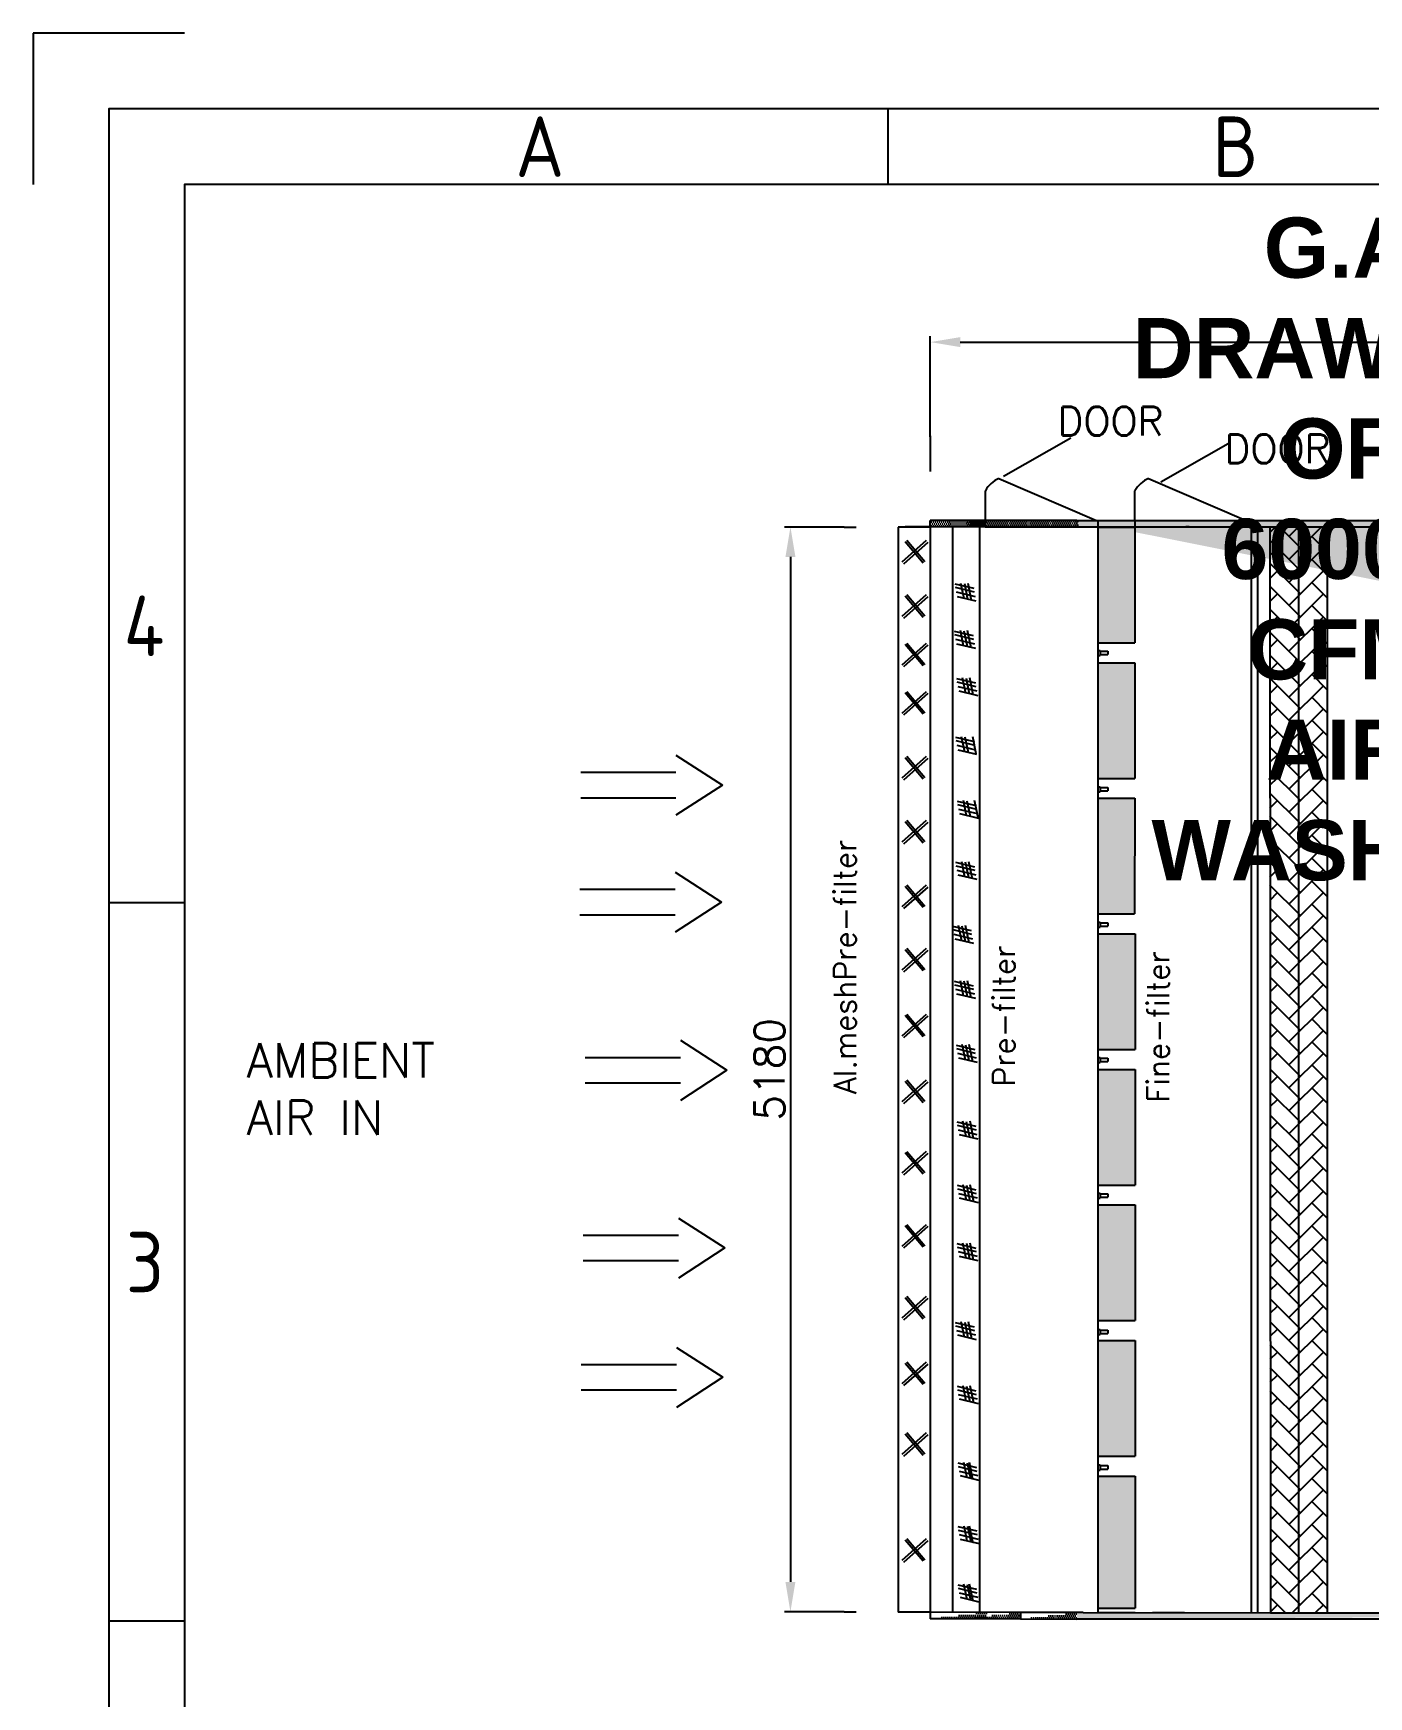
# Model space of a CAD drawing. Extents: x -10400 to 58680, y -1383 to 18331.
# Drawn here: x 12504 to 19204, y 6204 to 14548 of the extents above; entities that cross this region are included whole.
import ezdxf
from ezdxf.enums import TextEntityAlignment as Align

# ---------------------------------------------------------------- set-up
doc = ezdxf.new("R2010")
doc.units = 0
doc.header["$LTSCALE"] = 5
doc.header["$PDMODE"] = 3
doc.layers.get('0').update_dxf_attribs({"linetype": 'CONTINUOUS'})
doc.layers.get('DEFPOINTS').update_dxf_attribs({"linetype": 'CONTINUOUS'})
doc.styles.add('ISOCP', font='isocp.shx')
doc.styles.get("Standard").update_dxf_attribs({"font": 'romans.shx', "height": 150})
doc.dimstyles.get("Standard").update_dxf_attribs({"dimscale": 30, "dimtxt": 2, "dimasz": 1, "dimexe": 0.5, "dimexo": 0.5, "dimgap": 0.2, "dimtad": 1, "dimdec": 0, "dimdsep": 46, "dimtxsty": 'Standard', "dimcen": 2.5, "dimadec": 0, "dimazin": 0, "dimtfac": 1, "dimtdec": 0, "dimtmove": 2, "dimatfit": 3, "dimfxl": 1, "dimtolj": 1, "dimtzin": 0, "dimarcsym": 0})
pattern_1 = [(0, (-48523.249, 1190.385), (5.0933841, 10.1867682), [0, -10.1867682])]

# ---------------------------------------------------------------- blocks, each defined once
blk = doc.blocks.new('*D41')
at = {"color": 0, "lineweight": -2, "transparency": 16777216}
for p, q in [((16571.9, 12071.3), (16272.4, 12071.3)), ((16302.4, 11921.3), (16302.4, 6779.6)), ((16571.9, 6629.6), (16272.4, 6629.6))]:
    blk.add_line(p, q, dxfattribs=at)
at = {"color": 0, "transparency": 16777216}
for points in [[(16277.4, 11921.3), (16327.4, 11921.3), (16302.4, 12071.3)], [(16277.4, 6779.6), (16327.4, 6779.6), (16302.4, 6629.6)]]:
    blk.add_solid(points, dxfattribs=at)
at = {"layer": 'DEFPOINTS', "color": 0, "transparency": 16777216}
for p in [(16631.9, 12071.3), (16302.4, 6629.6), (16631.9, 6629.6)]:
    blk.add_point(p, dxfattribs=at)
at = {"color": 0, "transparency": 16777216, "insert": (16197.4, 9350.5), "char_height": 150, "attachment_point": 5, "rotation": 90}
blk.add_mtext('\\A1;5180', dxfattribs=at)
blk = doc.blocks.new('*D44')
at = {"color": 0, "lineweight": -2, "transparency": 16777216}
for p, q in [((17004.2, 12524), (17004.2, 13028.8)), ((23253, 12524), (23253, 13028.8)), ((17154.2, 12998.8), (23103, 12998.8))]:
    blk.add_line(p, q, dxfattribs=at)
at = {"color": 0, "transparency": 16777216}
for points in [[(17154.2, 13023.8), (17154.2, 12973.8), (17004.2, 12998.8)], [(23103, 13023.8), (23103, 12973.8), (23253, 12998.8)]]:
    blk.add_solid(points, dxfattribs=at)
at = {"layer": 'DEFPOINTS', "color": 0, "transparency": 16777216}
for p in [(23253, 12998.8), (17004.2, 12464), (23253, 12464)]:
    blk.add_point(p, dxfattribs=at)
at = {"color": 0, "transparency": 16777216, "insert": (20128.6, 13103.8), "char_height": 150, "attachment_point": 5}
blk.add_mtext('\\A1;4900', dxfattribs=at)

msp = doc.modelspace()

# ---------------------------------------------------------------- hatches: boundary and pattern name
h = msp.add_hatch()
h.set_pattern_fill('DOTS', color=0, scale=6.416862, style=0)
h.set_pattern_definition([(0, (-48974.33, 1187.593), (5.0933841, 10.1867682), [0, -10.1867682])])
h.paths.add_polyline_path([(17287.7, 12101), (17004.8, 12101), (17004.8, 12068.9), (17287.7, 12068.9)])
h = msp.add_hatch()
h.set_pattern_fill('DOTS', color=0, scale=6.416862, style=0)
h.set_pattern_definition([(0, (-48792.99, 1190.219), (5.0933841, 10.1867682), [0, -10.1867682])])
h.paths.add_polyline_path([(17469, 12103.6), (17186.2, 12103.6), (17186.1, 12071.5), (17469, 12071.5)])
h = msp.add_hatch()
h.set_pattern_fill('DOTS', color=0, scale=6.416862, style=0)
h.set_pattern_definition([(0, (-48516.072, 1191.342), (5.0933841, 10.1867682), [0, -10.1867682])])
h.paths.add_polyline_path([(17745.9, 12104.7), (17463.1, 12104.7), (17463, 12072.6), (17745.9, 12072.6)])
h = msp.add_hatch()
h.set_pattern_fill('DOTS', color=0, scale=6.416862, style=0)
h.set_pattern_definition(pattern_1)
edge = h.paths.add_edge_path()
edge.add_line((17738.7, 12103.8), (23257.3, 12103.8))
edge.add_line((20271.9, 12072.1), (23225.2, 12072.1))
edge.add_line((19396.9, 12071.7), (19541.3, 12071.7))
edge.add_line((19764.8, 12071.7), (19881.8, 12071.7))
edge.add_line((19604.4, 12071.7), (19764.8, 12071.7))
edge.add_line((19436.5, 12071.7), (19604.4, 12071.7))
edge.add_line((19764.8, 12071.7), (20272.7, 12071.7))
edge.add_line((19147.7, 12071.7), (19436.5, 12071.7))
edge.add_line((18720.6, 12071.7), (19147.7, 12071.7))
edge.add_line((18560.2, 12071.7), (18720.6, 12071.7))
edge.add_line((18463.9, 12071.7), (18560.2, 12071.7))
edge.add_line((17738.7, 12071.7), (18341.5, 12071.7))
edge.add_line((18303.5, 12071.7), (18285.3, 12071.7))
edge.add_line((18303.5, 12071.7), (18463.9, 12071.7))
edge.add_line((23257.3, 12072.1), (23257.3, 11010.2))
edge.add_line((23225.2, 11010.1), (23225.2, 12072.1))
edge.add_line((23257.3, 11010.2), (23225.2, 11010.2))
h = msp.add_hatch()
h.set_pattern_fill('DOTS', color=0, scale=6.416862, style=0)
h.set_pattern_definition(pattern_1)
edge = h.paths.add_edge_path()
edge.add_line((17738.7, 12103.8), (23257.3, 12103.8))
edge.add_line((19764.8, 12071.7), (20272.7, 12071.7))
edge.add_line((20271.9, 12072.1), (23225.2, 12072.1))
edge.add_line((23257.3, 12103.8), (23257.3, 12072.1))
edge.add_line((19396.9, 12071.7), (19541.3, 12071.7))
edge.add_line((19764.8, 12071.7), (19881.8, 12071.7))
edge.add_line((19604.4, 12071.7), (19764.8, 12071.7))
edge.add_line((19436.5, 12071.7), (19604.4, 12071.7))
edge.add_line((18720.6, 12071.7), (19147.7, 12071.7))
edge.add_line((19147.7, 12071.7), (19436.5, 12071.7))
edge.add_line((18560.2, 12071.7), (18720.6, 12071.7))
edge.add_line((17738.7, 12071.7), (18341.5, 12071.7))
edge.add_line((18303.5, 12071.7), (18285.3, 12071.7))
edge.add_line((18463.9, 12071.7), (18560.2, 12071.7))
edge.add_line((18303.5, 12071.7), (18463.9, 12071.7))
edge.add_line((17738.7, 12103.8), (17738.7, 12071.7))
h = msp.add_hatch()
h.set_pattern_fill('CROSS', color=0, scale=6.62486, style=0)
h.paths.add_polyline_path([(18030.4, 12070.5), (17844.8, 12070.5), (17844.8, 11490.5), (18030.4, 11490.5), (18030.4, 11623.6)])
h.paths.add_polyline_path([(18030.5, 11390.5), (17844.8, 11390.5), (17844.8, 10810.5), (18030.5, 10810.5)])
h.paths.add_polyline_path([(18030.5, 10710.5), (17844.8, 10710.5), (17844.8, 10130.5), (18028.9, 10130.5)])
h.paths.add_polyline_path([(18032.3, 10030.7), (17844.8, 10030.7), (17844.8, 9450.4), (18032.3, 9450.4)])
h.paths.add_polyline_path([(18032.3, 9350.4), (17844.8, 9350.4), (17844.8, 8770.4), (18032.3, 8770.4)])
h.paths.add_polyline_path([(18032.3, 8670.4), (17844.8, 8670.4), (17844.8, 8090.4), (18032.3, 8090.4)])
h.paths.add_polyline_path([(18032.3, 7990.4), (17844.8, 7990.4), (17844.8, 7410.4), (18032.3, 7410.4)])
h.paths.add_polyline_path([(18032.3, 7310.4), (17844.8, 7310.4), (17844.8, 6647.8), (18032.3, 6647.8)])
h = msp.add_hatch()
h.set_pattern_fill('AR-HBONE', color=0, scale=0.802108, style=0)
h.set_pattern_definition([(45, (-48963.92, 1190.385), (1e-14, 115.25013), [244.48244, -81.49415]), (135, (-48906.29, 1248.01), (1e-14, 115.25013), [244.48244, -81.49415])])
edge = h.paths.add_edge_path()
edge.add_line((18707, 12071.7), (18710.6, 6625.1))
edge.add_line((18707, 12071.7), (18995.8, 12071.7))
edge.add_line((18995.8, 12071.7), (18995.8, 6625.1))
edge.add_line((18710.6, 6625.1), (18995.8, 6626))
h = msp.add_hatch()
h.set_pattern_fill('DOTS', color=0, scale=6.416862, style=0)
h.set_pattern_definition(pattern_1)
edge = h.paths.add_edge_path()
edge.add_line((23257.3, 7688.7), (23257.3, 6593))
edge.add_line((23225.9, 6625.1), (23225.9, 7427.2))
edge.add_line((23225.9, 6625.1), (23225.9, 7688.7))
edge.add_line((23257.3, 7688.7), (23225.9, 7688.7))
edge.add_line((23225.9, 6625.1), (22744.7, 6625.1))
edge.add_line((23225.9, 6593), (17738.7, 6593))
edge.add_line((23225.9, 6593), (23257.3, 6593))
edge.add_line((20272.7, 6625.1), (22744.7, 6625.1))
edge.add_line((19400.4, 6625.1), (19685.7, 6626))
edge.add_line((19685.7, 6625.1), (20272.7, 6625.1))
edge.add_line((18710.6, 6625.1), (19400.4, 6625.1))
edge.add_line((17770.8, 6626.3), (18833.2, 6625.1))
edge.add_line((17738.7, 6626.4), (17738.7, 6593))
h = msp.add_hatch()
h.set_pattern_fill('DOTS', color=0, scale=6.416862, style=0)
h.set_pattern_definition([(0, (-48973.846, 1192.539), (5.0933841, 10.1867682), [0, -10.1867682])])
edge = h.paths.add_edge_path()
edge.add_line((17288.3, 6628.5), (17005.3, 6628.4))
edge.add_line((17005.3, 6596.4), (17288.2, 6595.2))
edge.add_line((17288.2, 6628.5), (17288.2, 6595.2))
edge.add_line((17005.3, 6628.4), (17005.3, 6596.4))
h = msp.add_hatch()
h.set_pattern_fill('DOTS', color=0, scale=6.416862, style=0)
h.set_pattern_definition([(0, (-48806.047, 1191.886), (5.0933841, 10.1867682), [0, -10.1867682])])
edge = h.paths.add_edge_path()
edge.add_line((17456.1, 6627.9), (17173.1, 6627.8))
edge.add_line((17173.1, 6595.7), (17455.9, 6594.5))
edge.add_line((17455.9, 6627.9), (17455.9, 6594.5))
edge.add_line((17173.1, 6627.8), (17173.1, 6595.7))
h = msp.add_hatch()
h.set_pattern_fill('DOTS', color=0, scale=6.416862, style=0)
h.set_pattern_definition(pattern_1)
edge = h.paths.add_edge_path()
edge.add_line((17738.9, 6626.4), (17455.9, 6626.3))
edge.add_line((17455.9, 6594.2), (17738.7, 6593))
edge.add_line((17738.7, 6626.4), (17738.7, 6593))
edge.add_line((17455.9, 6626.3), (17455.9, 6594.2))

# ---------------------------------------------------------------- linework, layer by layer
at = {"color": 0}
for p, q in [((12504.1, 14548), (12504.1, 13789.4)), ((13262.8, 14548), (12504.1, 14548)), ((16790.4, 14168.7), (16790.4, 13789.4)), ((17004.2, 12528.7), (17004.2, 12349.2)), ((17371.5, 12326.6), (17708.6, 12519)), ((18160.8, 12298.4), (18497.9, 12490.9)), ((17347.9, 12315), (17837.5, 12103.8)), ((18098.4, 12315), (18587.9, 12103.8)), ((17280.4, 12103.8), (17280.4, 12253)), ((18030.9, 12103.8), (18030.9, 12253)), ((17455.9, 12103.8), (17003.5, 12103.8)), ((17003.5, 12071.3), (17003.5, 12103.8)), ((17738.7, 12103.8), (17455.9, 12103.8)), ((17738.7, 12103.8), (23257.3, 12103.8)), ((17844.8, 12103.8), (17844.8, 6626.2)), ((18030.4, 12103.8), (18030.4, 12070.5)), ((16571.9, 12071.3), (16631.9, 12071.3)), ((16843.1, 12071.3), (16843.1, 6628.1)), ((17003.5, 12071.3), (16843.1, 12071.3)), ((17455.9, 12071.7), (16877.5, 12071.7)), ((17003.5, 12073.4), (17003.5, 6628.1)), ((17116.7, 6626.2), (17116.7, 12071.6)), ((17250.6, 12070.5), (17250.6, 6625.1)), ((17279.6, 12071.7), (18460.3, 12071.7)), ((17279.6, 12071.7), (17552.3, 12071.7)), ((17279.6, 12071.7), (17873.2, 12071.7)), ((17738.7, 12071.7), (17455.9, 12071.7)), ((17738.7, 12071.7), (18341.5, 12071.7)), ((17844.8, 12070.5), (18030.4, 12070.5)), ((17844.8, 12070.5), (18030.4, 12070.5)), ((18030.4, 12070.5), (18030.4, 11623.6)), ((18303.5, 12071.7), (18285.3, 12071.7)), ((18303.5, 12071.7), (18463.9, 12071.7)), ((18463.9, 12071.7), (18560.2, 12071.7)), ((18560.2, 12071.7), (18720.6, 12071.7)), ((18613.8, 12071.7), (18613.8, 6626.4)), ((18645.8, 12071.7), (18645.8, 6626.4)), ((18707, 12071.7), (18710.6, 6625.1)), ((18720.6, 12071.7), (19120.1, 12071.7)), ((18720.6, 12071.7), (19147.7, 12071.7)), ((18851.4, 12071.7), (18851.4, 6625.1)), ((18995.8, 12071.7), (18995.8, 6625.1)), ((19147.7, 12071.7), (19436.5, 12071.7)), ((16983.1, 12003.6), (16861.8, 11895.1)), ((16991, 11994), (16869.7, 11885.5)), ((16878.5, 11998.9), (16968.4, 11892.2)), ((16886.3, 12005.1), (16976.2, 11898.4)), ((16983.1, 11730.7), (16861.8, 11622.1)), ((16991, 11721.1), (16869.7, 11612.5)), ((16878.5, 11726), (16968.4, 11619.3)), ((16886.3, 11732.1), (16976.2, 11625.4)), ((18030.4, 11623.6), (18030.4, 11490.5)), ((16983.1, 11487.6), (16861.8, 11379)), ((16991, 11478), (16869.7, 11369.4)), ((16878.5, 11482.9), (16968.4, 11376.2)), ((16886.3, 11489.1), (16976.2, 11382.4)), ((17844.8, 11490.5), (18030.4, 11490.5)), ((17844.8, 11452), (17856.3, 11452)), ((17856.3, 11452), (17856.3, 11426.1)), ((17856.3, 11448.5), (17894.1, 11448.5)), ((17894.1, 11448.5), (17894.1, 11431.3)), ((17844.8, 11426.1), (17856.3, 11426.1)), ((17845, 11390.5), (18030.5, 11390.5)), ((17856.3, 11431.3), (17894.1, 11431.3)), ((18030.5, 11390.5), (18030.5, 10810.5)), ((16983.1, 11245.1), (16861.8, 11136.5)), ((16991, 11235.5), (16869.7, 11126.9)), ((16878.5, 11240.4), (16968.4, 11133.7)), ((16886.3, 11246.5), (16976.2, 11139.8)), ((15727.8, 10926.8), (15960.9, 10776.9)), ((16983.1, 10920.1), (16861.8, 10811.6)), ((16991, 10910.5), (16869.7, 10802)), ((16878.5, 10915.4), (16968.4, 10808.7)), ((16886.3, 10921.6), (16976.2, 10814.9)), ((15250.6, 10840.7), (15727.8, 10840.7)), ((15960.9, 10776.9), (15727.8, 10625.4)), ((17844.8, 10768.2), (17856.3, 10768.2)), ((17845, 10810.5), (18030.5, 10810.5)), ((17856.3, 10768.2), (17856.3, 10742.2)), ((17856.3, 10764.6), (17894.1, 10764.6)), ((17894.1, 10764.6), (17894.1, 10747.5)), ((15727.8, 10711.5), (15250.6, 10711.5)), ((17844.8, 10742.2), (17856.3, 10742.2)), ((17845, 10710.5), (18030.5, 10710.5)), ((17856.3, 10747.5), (17894.1, 10747.5)), ((18030.5, 10710.5), (18028.9, 10130.5)), ((16983.1, 10598.7), (16861.8, 10490.1)), ((16886.3, 10600.1), (16976.2, 10493.4)), ((16991, 10589.1), (16869.7, 10480.5)), ((16878.5, 10593.9), (16968.4, 10487.3)), ((15723.7, 10339.9), (15956.7, 10190.1)), ((16983.1, 10275), (16861.8, 10166.4)), ((16991, 10265.4), (16869.7, 10156.8)), ((16878.5, 10270.2), (16968.4, 10163.6)), ((16886.3, 10276.4), (16976.2, 10169.7)), ((13262.8, 10185.9), (12883.5, 10185.9)), ((15246.5, 10253.8), (15723.7, 10253.8)), ((15956.7, 10190.1), (15723.7, 10038.6)), ((15723.7, 10124.7), (15246.5, 10124.7)), ((17844.8, 10130.5), (18028.9, 10130.5)), ((17844.8, 10089.6), (17856.3, 10089.6)), ((17844.8, 10063.6), (17856.3, 10063.6)), ((17846.7, 10030.7), (18032.3, 10030.7)), ((17856.3, 10089.6), (17856.3, 10063.6)), ((17856.3, 10086), (17894.1, 10086)), ((17856.3, 10068.9), (17894.1, 10068.9)), ((17894.1, 10086), (17894.1, 10068.9)), ((18032.3, 10030.7), (18032.3, 9450.4)), ((16983.1, 9957.2), (16861.8, 9848.6)), ((16991, 9947.6), (16869.7, 9839)), ((16878.5, 9952.5), (16968.4, 9845.8)), ((16886.3, 9958.6), (16976.2, 9852)), ((16983.1, 9626.5), (16861.8, 9517.9)), ((16991, 9616.9), (16869.7, 9508.3)), ((16878.5, 9621.8), (16968.4, 9515.1)), ((16886.3, 9627.9), (16976.2, 9521.3)), ((15750.2, 9496.5), (15983.2, 9346.7)), ((17844.8, 9450.4), (18032.3, 9450.4)), ((15273, 9410.4), (15750.2, 9410.4)), ((15983.2, 9346.7), (15750.2, 9195.2)), ((17844.8, 9411), (17856.3, 9411)), ((17844.8, 9385), (17856.3, 9385)), ((17844.8, 9350.4), (18032.3, 9350.4)), ((17856.3, 9411), (17856.3, 9385)), ((17856.3, 9407.4), (17894.1, 9407.4)), ((17856.3, 9390.2), (17894.1, 9390.2)), ((17894.1, 9407.4), (17894.1, 9390.2)), ((18032.3, 9350.4), (18032.3, 8770.4)), ((15750.2, 9281.3), (15273, 9281.3)), ((16983.1, 9296.6), (16861.8, 9188.1)), ((16991, 9287), (16869.7, 9178.5)), ((16878.5, 9291.9), (16968.4, 9185.2)), ((16886.3, 9298.1), (16976.2, 9191.4)), ((16983.1, 8937.9), (16861.8, 8829.4)), ((16878.5, 8933.2), (16968.4, 8826.5)), ((16886.3, 8939.4), (16976.2, 8832.7)), ((16991, 8928.3), (16869.7, 8819.8)), ((17844.8, 8770.4), (18032.3, 8770.4)), ((17844.8, 8729.9), (17856.3, 8729.9)), ((17844.8, 8703.9), (17856.3, 8703.9)), ((17856.3, 8729.9), (17856.3, 8703.9)), ((17856.3, 8726.3), (17894.1, 8726.3)), ((17856.3, 8709.1), (17894.1, 8709.1)), ((17894.1, 8726.3), (17894.1, 8709.1)), ((15740.5, 8604.7), (15973.6, 8454.8)), ((17844.8, 8670.4), (18032.3, 8670.4)), ((18032.3, 8670.4), (18032.3, 8090.4)), ((15263.4, 8518.6), (15740.5, 8518.6)), ((16983.1, 8571.4), (16861.8, 8462.9)), ((16991, 8561.8), (16869.7, 8453.3)), ((16878.5, 8566.7), (16968.4, 8460)), ((16886.3, 8572.9), (16976.2, 8466.2)), ((15973.6, 8454.8), (15740.5, 8303.3)), ((15740.5, 8389.4), (15263.4, 8389.4)), ((16983.1, 8211), (16861.8, 8102.4)), ((16991, 8201.4), (16869.7, 8092.8)), ((16878.5, 8206.3), (16968.4, 8099.6)), ((16886.3, 8212.4), (16976.2, 8105.8)), ((17844.8, 8090.4), (18032.3, 8090.4)), ((17844.8, 8045.9), (17856.3, 8045.9)), ((17844.8, 8020), (17856.3, 8020)), ((17856.3, 8045.9), (17856.3, 8020)), ((17856.3, 8042.4), (17894.1, 8042.4)), ((17856.3, 8025.2), (17894.1, 8025.2)), ((17894.1, 8042.4), (17894.1, 8025.2)), ((15730.4, 7956.1), (15963.4, 7806.2)), ((17844.8, 7990.4), (18032.3, 7990.4)), ((18032.3, 7990.4), (18032.3, 7410.4)), ((15253.2, 7870), (15730.4, 7870)), ((16983.1, 7882.3), (16861.8, 7773.7)), ((16991, 7872.7), (16869.7, 7764.2)), ((16878.5, 7877.6), (16968.4, 7770.9)), ((16886.3, 7883.8), (16976.2, 7777.1)), ((15963.4, 7806.2), (15730.4, 7654.7)), ((15730.4, 7740.8), (15253.2, 7740.8)), ((16983.1, 7526.9), (16861.8, 7418.4)), ((16991, 7517.3), (16869.7, 7408.8)), ((16878.5, 7522.2), (16968.4, 7415.5)), ((16886.3, 7528.4), (16976.2, 7421.7)), ((17844.8, 7410.4), (18032.3, 7410.4)), ((17844.8, 7366.4), (17856.3, 7366.4)), ((17856.3, 7366.4), (17856.3, 7340.5)), ((17856.3, 7362.9), (17894.1, 7362.9)), ((17856.3, 7345.7), (17894.1, 7345.7)), ((17894.1, 7362.9), (17894.1, 7345.7)), ((17844.8, 7340.5), (17856.3, 7340.5)), ((17844.8, 7310.4), (18032.3, 7310.4)), ((18032.3, 7310.4), (18032.3, 6647.8)), ((16983.1, 6996), (16861.8, 6887.4)), ((16991, 6986.4), (16869.7, 6877.8)), ((16878.5, 6991.2), (16968.4, 6884.6)), ((16886.3, 6997.4), (16976.2, 6890.7)), ((16571.9, 6629.6), (16631.9, 6629.6)), ((17003.5, 6628.1), (16843.1, 6628.1)), ((16877.5, 6628.4), (16877.5, 6628.1)), ((17455.9, 6626.3), (17003.5, 6628.1)), ((17003.5, 6628.1), (17003.5, 6594.2)), ((17455.9, 6594.2), (17003.5, 6594.2)), ((17738.9, 6626.4), (17455.9, 6626.3)), ((17455.9, 6626.3), (17455.9, 6594.2)), ((17455.9, 6594.2), (17738.7, 6593)), ((17770.8, 6626.3), (17738.7, 6626.3)), ((23225.9, 6593), (17738.7, 6593)), ((17770.8, 6626.3), (18833.2, 6625.1)), ((17844.8, 6647.8), (18032.3, 6647.8)), ((17844.8, 6626.2), (18032.3, 6626.2)), ((18119.5, 6626.4), (18279.9, 6626.4)), ((18710.6, 6625.1), (19400.4, 6625.1)), ((13262.8, 6582.4), (12883.5, 6582.4))]:
    msp.add_line(p, q, dxfattribs=at)
at = {"color": 0, "linetype": 'ByBlock', "lineweight": -2}
for p, q in [((17223.6, 11762.2), (17129.1, 11785)), ((17225.2, 11744.3), (17130.7, 11767.1)), ((17156.3, 11790.3), (17172.4, 11713.9)), ((17174.9, 11787.5), (17191.4, 11709.3)), ((17191.7, 11790.3), (17209.8, 11704.9)), ((17230.1, 11721.6), (17135.6, 11744.3)), ((17235, 11698.8), (17140.5, 11721.6)), ((17220.5, 11525), (17126, 11547.8)), ((17222.1, 11507.1), (17127.6, 11529.9)), ((17153.2, 11553.1), (17169.3, 11476.6)), ((17171.8, 11550.3), (17188.3, 11472.1)), ((17188.6, 11553.1), (17206.7, 11467.6)), ((17227, 11484.3), (17132.5, 11507.1)), ((17231.9, 11461.6), (17137.4, 11484.3)), ((17232, 11287.7), (17137.5, 11310.5)), ((17233.6, 11269.8), (17139.1, 11292.6)), ((17238.5, 11247), (17144, 11269.8)), ((17164.7, 11315.8), (17180.8, 11239.3)), ((17183.3, 11313), (17199.8, 11234.8)), ((17200.1, 11315.8), (17218.2, 11230.3)), ((17243.4, 11224.3), (17148.9, 11247)), ((17226.7, 10993.1), (17132.2, 11015.8)), ((17159.4, 11021.1), (17175.6, 10944.7)), ((17178.1, 11018.3), (17194.6, 10940.1)), ((17215.3, 11021.1), (17233.3, 10935.7)), ((17228.4, 10975.2), (17133.9, 10997.9)), ((17233.3, 10952.4), (17138.8, 10975.2)), ((17238.1, 10929.6), (17143.6, 10952.4)), ((17235.8, 10672.5), (17141.3, 10695.2)), ((17168.5, 10700.6), (17184.7, 10624.1)), ((17187.2, 10697.8), (17203.7, 10619.5)), ((17224.3, 10700.6), (17242.4, 10615.1)), ((17237.5, 10654.6), (17143, 10677.4)), ((17242.3, 10631.8), (17147.8, 10654.6)), ((17247.2, 10609), (17152.7, 10631.8)), ((17227.5, 10365.7), (17133, 10388.5)), ((17229.1, 10347.8), (17134.6, 10370.6)), ((17234, 10325), (17139.5, 10347.8)), ((17160.2, 10393.8), (17176.3, 10317.3)), ((17178.8, 10391), (17195.4, 10312.8)), ((17195.7, 10393.8), (17213.7, 10308.3)), ((17238.9, 10302.3), (17144.4, 10325)), ((17211.4, 10045.1), (17116.9, 10067.9)), ((17213, 10027.2), (17118.5, 10050)), ((17217.9, 10004.4), (17123.4, 10027.2)), ((17144.1, 10073.2), (17160.2, 9996.7)), ((17162.7, 10070.4), (17179.2, 9992.2)), ((17179.5, 10073.2), (17197.6, 9987.7)), ((17222.8, 9981.7), (17128.3, 10004.4)), ((17220.6, 9768.8), (17126.1, 9791.6)), ((17222.2, 9750.9), (17127.7, 9773.7)), ((17153.3, 9796.9), (17169.4, 9720.5)), ((17171.9, 9794.1), (17188.5, 9715.9)), ((17188.7, 9796.9), (17206.8, 9711.5)), ((17227.1, 9728.2), (17132.6, 9750.9)), ((17232, 9705.4), (17137.5, 9728.2)), ((17229.7, 9448.2), (17135.2, 9471)), ((17231.3, 9430.3), (17136.8, 9453.1)), ((17236.2, 9407.6), (17141.7, 9430.3)), ((17162.4, 9476.3), (17178.5, 9399.9)), ((17181, 9473.5), (17197.6, 9395.3)), ((17197.8, 9476.3), (17215.9, 9390.9)), ((17241.1, 9384.8), (17146.6, 9407.6)), ((17233.4, 9063.6), (17139, 9086.4)), ((17235.1, 9045.7), (17140.6, 9068.5)), ((17240, 9022.9), (17145.5, 9045.7)), ((17244.9, 9000.1), (17150.4, 9022.9)), ((17166.1, 9091.7), (17182.3, 9015.2)), ((17184.8, 9088.9), (17201.3, 9010.6)), ((17201.6, 9091.7), (17219.6, 9006.2)), ((17234.5, 8744.9), (17140, 8767.7)), ((17167.2, 8773), (17183.4, 8696.6)), ((17185.9, 8770.2), (17202.4, 8692)), ((17202.7, 8773), (17220.7, 8687.6)), ((17236.2, 8727), (17141.7, 8749.8)), ((17241.1, 8704.3), (17146.6, 8727)), ((17245.9, 8681.5), (17151.4, 8704.3)), ((17233.6, 8452.9), (17139.1, 8475.7)), ((17235.3, 8435), (17140.8, 8457.8)), ((17240.2, 8412.2), (17145.7, 8435)), ((17166.3, 8481), (17182.5, 8404.5)), ((17185, 8478.2), (17201.5, 8399.9)), ((17201.8, 8481), (17219.8, 8395.5)), ((17245, 8389.4), (17150.6, 8412.2)), ((17225.3, 8057.3), (17130.8, 8080)), ((17226.9, 8039.4), (17132.4, 8062.1)), ((17231.8, 8016.6), (17137.3, 8039.4)), ((17236.7, 7993.8), (17142.2, 8016.6)), ((17158, 8085.3), (17174.1, 8008.9)), ((17176.6, 8082.5), (17193.1, 8004.3)), ((17193.4, 8085.3), (17211.5, 7999.9)), ((17167, 7764.7), (17183.2, 7688.3)), ((17185.7, 7761.9), (17202.2, 7683.7)), ((17202.5, 7764.7), (17220.6, 7679.3)), ((17234.4, 7736.7), (17139.9, 7759.4)), ((17236, 7718.8), (17141.5, 7741.5)), ((17240.9, 7696), (17146.4, 7718.8)), ((17245.8, 7673.2), (17151.3, 7696)), ((17238.1, 7352), (17143.6, 7374.8)), ((17239.7, 7334.1), (17145.3, 7356.9)), ((17170.8, 7380.1), (17186.9, 7303.6)), ((17189.4, 7377.3), (17206, 7299.1)), ((17198.4, 7380.1), (17216.5, 7294.6)), ((17244.6, 7311.3), (17150.1, 7334.1)), ((17249.5, 7288.6), (17155, 7311.3)), ((17239.2, 7033.4), (17144.7, 7056.1)), ((17240.8, 7015.5), (17146.3, 7038.2)), ((17245.7, 6992.7), (17151.2, 7015.5)), ((17171.9, 7061.4), (17188, 6985)), ((17190.5, 7058.6), (17207.1, 6980.4)), ((17199.5, 7061.4), (17217.5, 6976)), ((17250.6, 6969.9), (17156.1, 6992.7)), ((17238.3, 6741.3), (17143.8, 6764.1)), ((17171, 6769.4), (17187.1, 6692.9)), ((17189.6, 6766.6), (17206.2, 6688.4)), ((17198.6, 6769.4), (17216.7, 6683.9)), ((17239.9, 6723.4), (17145.4, 6746.2)), ((17244.8, 6700.6), (17150.3, 6723.4)), ((17249.7, 6677.9), (17155.2, 6700.6))]:
    msp.add_line(p, q, dxfattribs=at)
at = {"color": 0}
for points in [[(34656, -1003.8), (34656, 14168.7), (12883.5, 14168.7), (12883.5, -1003.8)], [(34276.7, -624.5), (34276.7, 13789.4), (13262.8, 13789.4), (13262.8, -624.5)]]:
    msp.add_lwpolyline(points, close=True, dxfattribs=at)
for centre in [(17405.9, 12184.1), (18156.4, 12184.1)]:
    msp.add_arc(centre, 143.2, 113.90786, 151.2415, dxfattribs=at)

# ---------------------------------------------------------------- texts
at = {"color": 0, "style": 'ISOCP'}
for s, p in [('A', (15045.5, 13979.1)), ('B', (18535.2, 13979.1)), ('4', (13059.9, 11575.8)), ('3', (13064.4, 8384.2))]:
    msp.add_text(s, height=303.5, dxfattribs=at).set_placement(p, align=Align.MIDDLE)
at = {"color": 0}
for s, insert, char_height, width, attachment_point in [('{\\fArial|b1|i0|c0|p34;G.A DRAWING OF  60000 CFM AIR WASHER }', (19051.8, 13623.8), 302.168, 0.751, 2), ('DOOR', (17642, 12601.8), 144.38, 747.173, 4), ('DOOR', (18479.7, 12463), 144.38, 747.173, 4), ('AMBIENT AIR IN', (13574.3, 9481.9), 172.198, 1275.83, 1)]:
    msp.add_mtext(s, dxfattribs=dict(at, insert=insert, char_height=char_height, width=width, attachment_point=attachment_point))
at = {"color": 0, "char_height": 110.699, "attachment_point": 1, "rotation": 90}
for s, insert in [('Al.meshPre-filter ', (16520.9, 9226.4)), (' Pre-filter ', (17318.3, 9188.2)), ('Fine-filter ', (18092.1, 9184.3))]:
    msp.add_mtext_dynamic_manual_height_columns(s, width=1607.941, gutter_width=553.5, heights=[0], dxfattribs=dict(at, insert=insert))

# ---------------------------------------------------------------- dimensions: what is measured, and where the dimension line sits
at = {"color": 0}
dim = msp.add_linear_dim(base=(23253, 12998.8), p1=(17004.2, 12464), p2=(23253, 12464), text='4900', dimstyle='Standard', override={"dimtxt": 150, "dimasz": 5, "dimexe": 1, "dimexo": 2, "dimgap": 1, "dimcen": 5}, dxfattribs=at)
dim.commit()
dim.dimension.update_dxf_attribs({"geometry": '*D44', "text_midpoint": (20128.6, 13103.8)})
dim = msp.add_linear_dim(base=(16302.4, 6629.6), p1=(16631.9, 12071.3), p2=(16631.9, 6629.6), angle=90, text='5180', dimstyle='Standard', override={"dimtxt": 150, "dimasz": 5, "dimexe": 1, "dimexo": 2, "dimgap": 1, "dimcen": 5}, dxfattribs=at)
dim.commit()
dim.dimension.update_dxf_attribs({"geometry": '*D41', "text_midpoint": (16197.4, 9350.5)})

doc.saveas('drawing.dxf')
